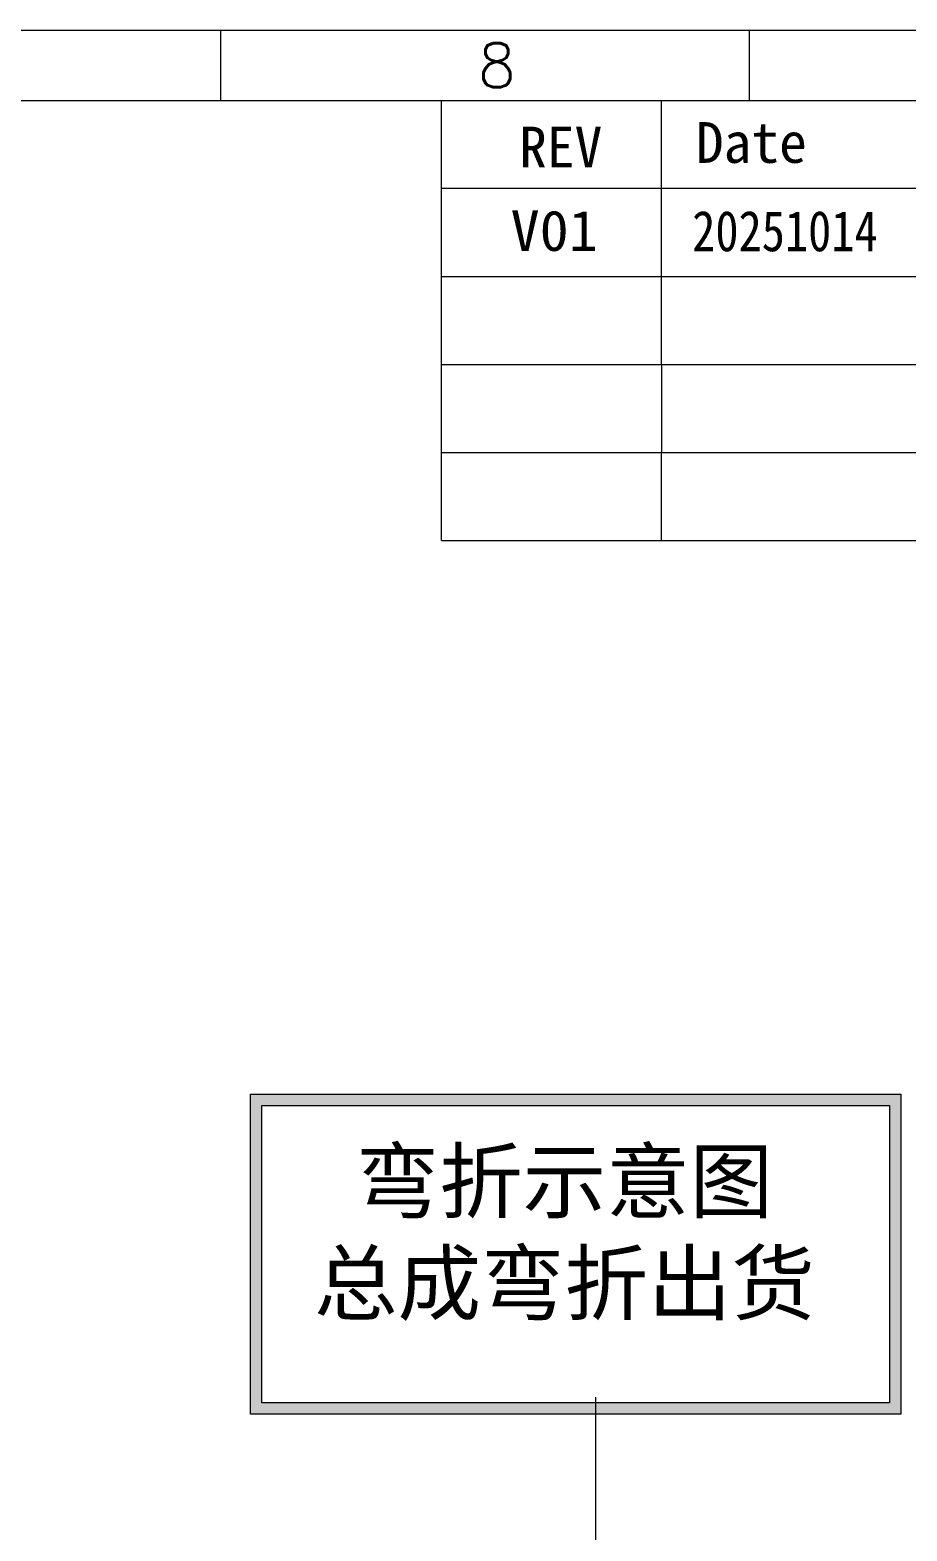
# Model space of a CAD drawing. Header units: millimetres. Extents: x 1403 to 2381, y 158 to 387.
# Drawn here: x 2299.7 to 2338.4, y 320.8 to 387.1 of the extents above; entities that cross this region are included whole.
import ezdxf
from ezdxf.enums import TextEntityAlignment as Align
from ezdxf.lldxf.tags import DXFTag

# ---------------------------------------------------------------- set-up
doc = ezdxf.new("R2010")
doc.units = ezdxf.units.MM
for name, color, linetype, lineweight in [('DIM', 3, 'Continuous', 5), ('Encap', 210, 'Continuous', 5), ('ITO', 2, 'Continuous', 5), ('图框', 7, 'Continuous', 5)]:
    doc.layers.add(name, color=color, linetype=linetype, lineweight=lineweight)
doc.styles.get("Standard").update_dxf_attribs({"font": 'txt', "bigfont": 'gbcbig.shx'})
doc.styles.add('汉字', font='SimSun.ttf')
tags = doc.linetypes.add('CENTER', pattern=[0.6, 0.375, -0.075, 0.075, -0.075]).pattern_tags.tags
tags[10:11] = [DXFTag(74, 4), DXFTag(75, 0), DXFTag(340, '0'), DXFTag(46, 1.0), DXFTag(50, 0.0), DXFTag(44, 0.0), DXFTag(45, 0.0)]
tags[8:9] = [DXFTag(74, 4), DXFTag(75, 0), DXFTag(340, '0'), DXFTag(46, 1.0), DXFTag(50, 0.0), DXFTag(44, 0.0), DXFTag(45, 0.0)]
tags[6:7] = [DXFTag(74, 4), DXFTag(75, 0), DXFTag(340, '0'), DXFTag(46, 1.0), DXFTag(50, 0.0), DXFTag(44, 0.0), DXFTag(45, 0.0)]
tags[4:5] = [DXFTag(74, 4), DXFTag(75, 0), DXFTag(340, '0'), DXFTag(46, 1.0), DXFTag(50, 0.0), DXFTag(44, 0.0), DXFTag(45, 0.0)]

# ---------------------------------------------------------------- blocks, each defined once
blk = doc.blocks.new('R104A3M-001-PNL-V01-C')
at = {"layer": 'Encap', "color": 1, "linetype": 'CENTER', "lineweight": 5}
blk.add_line((264.948, 289.916), (264.948, 340.909), dxfattribs=at)

msp = doc.modelspace()

# ---------------------------------------------------------------- hatches: boundary and pattern name
at = {"layer": 'DIM', "lineweight": 5}
h = msp.add_hatch(color=6, dxfattribs=at)
h.dxf.hatch_style = 1
h.paths.add_polyline_path([(2309.4122, 325.9691), (2338.117, 325.9691), (2338.117, 340.1001), (2309.4122, 340.1001)])
h.paths.add_polyline_path([(2309.9122, 339.6001), (2337.617, 339.6001), (2337.617, 326.4691), (2309.9122, 326.4691)], flags=16)
h.paths.add_polyline_path([(2311.548, 338.2868), (2335.5105, 338.2868), (2335.5105, 328.4086), (2311.548, 328.4086)], flags=8)

# ---------------------------------------------------------------- linework, layer by layer
at = {"layer": 'DIM', "color": 6, "lineweight": 5}
for points in [[(2309.4122, 340.1001), (2338.117, 340.1001), (2338.117, 325.9691), (2309.4122, 325.9691)], [(2309.9122, 339.6001), (2337.617, 339.6001), (2337.617, 326.4691), (2309.9122, 326.4691)]]:
    msp.add_lwpolyline(points, close=True, dxfattribs=at)
at = {"layer": '图框', "color": 7, "linetype": 'ByBlock', "lineweight": 5, "ltscale": 0.55}
for p, q in [((2141.7929, 387.0989), (2381.1714, 387.0989)), ((2308.1141, 383.9896), (2308.1141, 387.0989)), ((2331.4301, 383.9896), (2331.4301, 387.0989)), ((2144.9021, 383.9896), (2378.0621, 383.9896)), ((2317.8376, 364.5568), (2317.8376, 383.9896)), ((2327.5541, 372.3299), (2327.5541, 383.97)), ((2378.0621, 380.1031), (2317.8376, 380.1031)), ((2317.8376, 376.2165), (2378.0621, 376.2165)), ((2317.8376, 372.3299), (2378.0621, 372.3299)), ((2327.5541, 372.3299), (2327.5541, 368.4434)), ((2317.8376, 368.4434), (2378.0621, 368.4434)), ((2327.5541, 364.5568), (2327.5541, 368.4434)), ((2317.8376, 364.5568), (2378.0621, 364.5568))]:
    msp.add_line(p, q, dxfattribs=at)

# ---------------------------------------------------------------- block references
at = {"layer": 'ITO', "lineweight": 5}
msp.add_blockref('R104A3M-001-PNL-V01-C', (2059.7019, -14.1759), dxfattribs=at)

# ---------------------------------------------------------------- texts
at = {"layer": '图框', "color": 1, "linetype": 'Continuous', "lineweight": 5, "style": '汉字'}
for s, width, p, p2 in [('V01', 1.003536, (2320.8933, 377.345), (2324.7425, 377.345)), ('20251014', 0.80001, (2328.9078, 377.3301), (2337.0908, 377.3301))]:
    msp.add_text(s, height=1.788, dxfattribs=dict(at, width=width)).set_placement(p, p2, align=Align.FIT)
at = {"layer": '图框', "color": 7, "linetype": 'ByBlock', "lineweight": 5, "ltscale": 0.55, "width": 3.307939, "attachment_point": 1}
for s, insert, char_height in [('8', (2319.4523, 386.5133), 1.9433), ('{\\fSimSun|b0|i0|c134|p2;REV}', (2321.2693, 382.8294), 1.799339), ('{\\fSimSun|b0|i0|c134|p2;Date}', (2329.0705, 383.0325), 1.799339)]:
    msp.add_mtext(s, dxfattribs=dict(at, insert=insert, char_height=char_height))
at = {"layer": '图框', "color": 1, "lineweight": 5, "insert": (2312.2231, 337.6117), "char_height": 2.700215, "width": 68.680505, "attachment_point": 1}
msp.add_mtext('{\\fSimSun|b0|i0|c134|p2; 弯折示意图\\P总成弯折出货}', dxfattribs=at)

doc.saveas('drawing.dxf')
